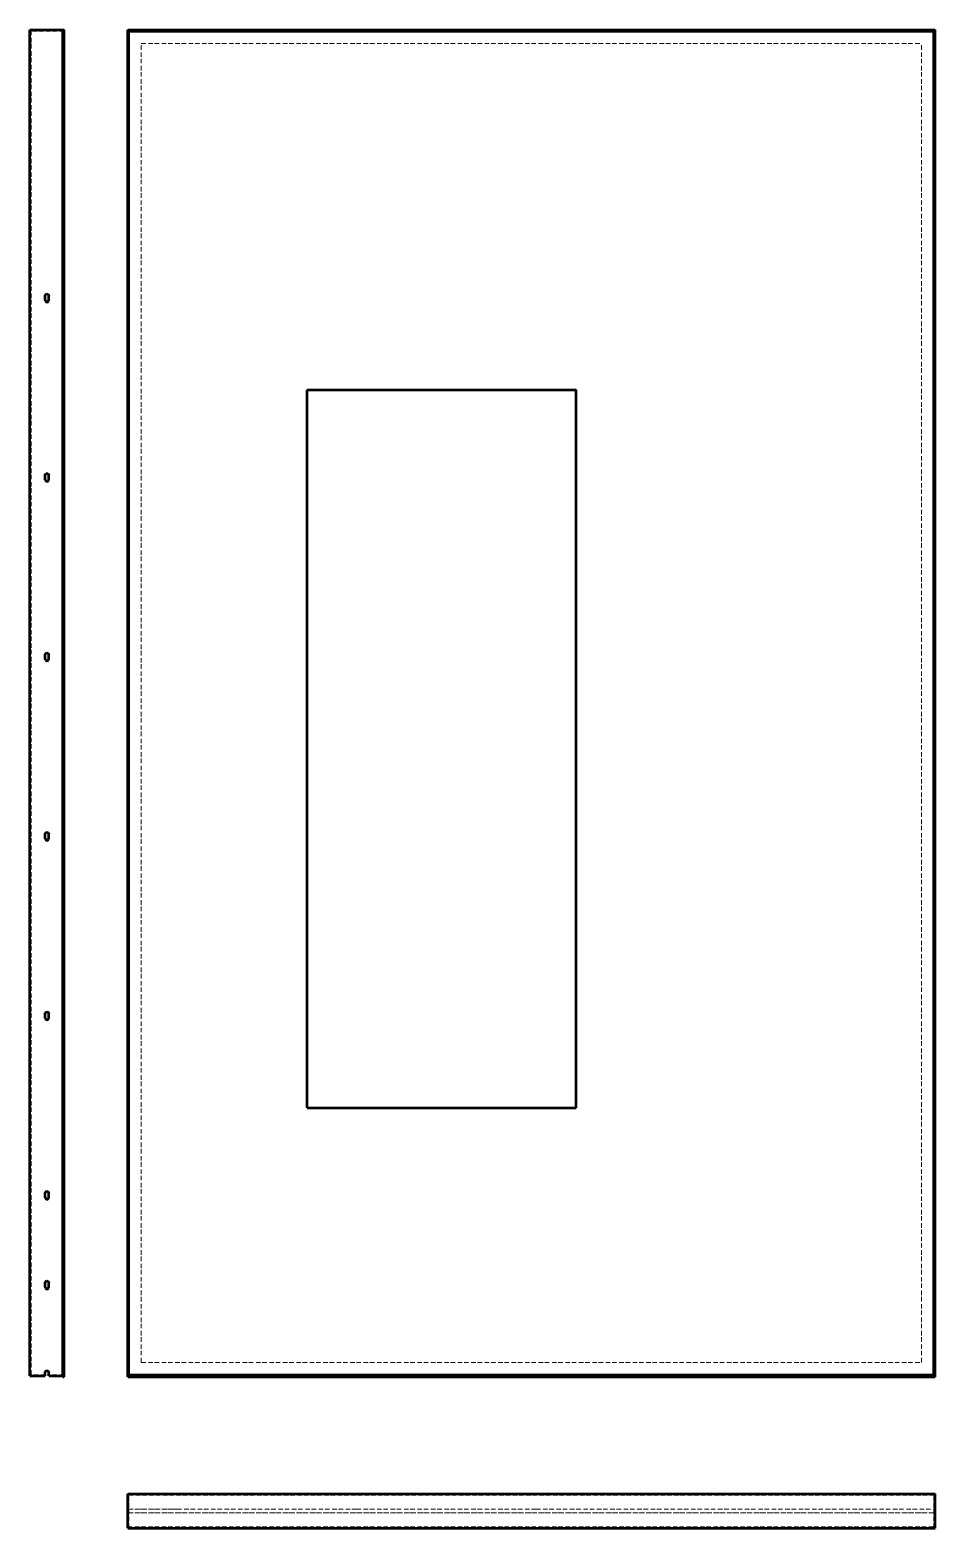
# Model space of a CAD drawing. Header units: millimetres. Extents: x -559 to 450, y -19 to 1651.
import ezdxf

# ---------------------------------------------------------------- set-up
doc = ezdxf.new("R2010")
doc.units = ezdxf.units.MM
doc.linetypes.add('Hidden', pattern=[15, 5, -3, 5, -2])
for name, color, linetype, lineweight in [('Default', 7, 'Continuous', 50), ('Edges', 7, 'Hidden', 15), ('HiddenEdges', 2, 'Hidden', 15), ('HiddenSilhouettes', 2, 'Hidden', 15), ('Silhouettes', 7, 'Continuous', 50)]:
    doc.layers.add(name, color=color, linetype=linetype, lineweight=lineweight)

# ---------------------------------------------------------------- blocks, each defined once
blk = doc.blocks.new('Top')
at = {"layer": 'Edges'}
for points in [[(450, 1.7, 0)], [(450, -1, 0)]]:
    blk.add_polyline3d(points, close=True, dxfattribs=at)
at = {"layer": 'HiddenEdges'}
for points in [[(-448.8, -19, 0), (-448.8, 17.8, 0)], [(-448.8, 17.8, 0), (448.8, 17.8, 0)], [(-435, 17.8, 0), (-435, 19, 0)], [(435, 17.8, 0), (435, 19, 0)], [(448.8, -19, 0), (448.8, 17.8, 0)], [(-450, 2, 0), (-400, 2, 0)], [(-450, 1.7, 0), (-448.8, 1.7, 0)], [(-450, 1, 0), (-448.8, 1, 0)], [(5, 2, 0), (450, 2, 0)], [(448.8, 1.7, 0), (450, 1.7, 0)], [(448.8, 1, 0), (450, 1, 0)], [(-450, 0, 0), (-448.8, 0, 0)], [(-450, -1, 0), (-448.8, -1, 0)], [(-450, -1.7, 0), (-448.8, -1.7, 0)], [(-448.8, -2, 0), (448.8, -2, 0)], [(448.8, 0, 0), (450, 0, 0)], [(448.8, -1, 0), (450, -1, 0)], [(448.8, -1.7, 0), (450, -1.7, 0)], [(-250, -19, 0), (-250, -17.8, 0)], [(50, -19, 0), (50, -17.8, 0)]]:
    blk.add_polyline3d(points, dxfattribs=at)
at = {"layer": 'HiddenSilhouettes'}
for points in [[(-450, 2, 0), (-448.8, 2, 0)], [(-448.8, 2, 0), (-400, 2, 0)], [(-400, 2, 0), (-395, 2, 0)], [(-395, 2, 0), (-200, 2, 0)], [(-200, 2, 0), (-195, 2, 0)], [(-195, 2, 0), (0, 2, 0)], [(0, 2, 0), (5, 2, 0)], [(5, 2, 0), (448.8, 2, 0)], [(448.8, 2, 0), (450, 2, 0)], [(-450, -2, 0), (-448.8, -2, 0)], [(-450, -2, 0), (450, -2, 0)], [(448.8, -2, 0), (450, -2, 0)], [(-450, -17.8, 0), (450, -17.8, 0)]]:
    blk.add_polyline3d(points, dxfattribs=at)
at = {"layer": 'Silhouettes'}
for points in [[(-450, -19, 0), (-450, 19, 0)], [(-450, 19, 0), (450, 19, 0)], [(450, -19, 0), (450, 19, 0)], [(-450, -19, 0), (450, -19, 0)]]:
    blk.add_polyline3d(points, dxfattribs=at)
for points in [[(450, 2, 0)], [(450, -2, 0)], [(450, -2, 0)], [(450, -17.8, 0)]]:
    blk.add_polyline3d(points, close=True, dxfattribs=at)
blk = doc.blocks.new('Front')
at = {"layer": 'Edges'}
for points in [[(450, 456.1, 0)], [(450, 248.4, 0)], [(450, 48.4, 0)], [(450, -151.6, 0)], [(450, -343.9, 0)], [(450, -644.6, 0)]]:
    blk.add_polyline3d(points, close=True, dxfattribs=at)
at = {"layer": 'HiddenEdges'}
for points in [[(-450, 456.1, 0), (-448.8, 456.1, 0)], [(448.8, 456.1, 0), (450, 456.1, 0)], [(-450, 447.7, 0), (-448.8, 447.7, 0)], [(448.8, 447.7, 0), (450, 447.7, 0)], [(-450, 256.1, 0), (-448.8, 256.1, 0)], [(-450, 255.4, 0), (-448.8, 255.4, 0)], [(448.8, 256.1, 0), (450, 256.1, 0)], [(448.8, 255.4, 0), (450, 255.4, 0)], [(-450, 248.4, 0), (-448.8, 248.4, 0)], [(-450, 247.7, 0), (-448.8, 247.7, 0)], [(448.8, 248.4, 0), (450, 248.4, 0)], [(448.8, 247.7, 0), (450, 247.7, 0)], [(-450, 56.1, 0), (-448.8, 56.1, 0)], [(-450, 55.4, 0), (-448.8, 55.4, 0)], [(448.8, 56.1, 0), (450, 56.1, 0)], [(448.8, 55.4, 0), (450, 55.4, 0)], [(-450, 48.4, 0), (-448.8, 48.4, 0)], [(-450, 47.7, 0), (-448.8, 47.7, 0)], [(448.8, 48.4, 0), (450, 48.4, 0)], [(448.8, 47.7, 0), (450, 47.7, 0)], [(-450, -143.9, 0), (-448.8, -143.9, 0)], [(-450, -144.6, 0), (-448.8, -144.6, 0)], [(448.8, -143.9, 0), (450, -143.9, 0)], [(448.8, -144.6, 0), (450, -144.6, 0)], [(-450, -151.6, 0), (-448.8, -151.6, 0)], [(-450, -152.3, 0), (-448.8, -152.3, 0)], [(448.8, -151.6, 0), (450, -151.6, 0)], [(448.8, -152.3, 0), (450, -152.3, 0)], [(-450, -343.9, 0), (-448.8, -343.9, 0)], [(-450, -344.6, 0), (-448.8, -344.6, 0)], [(448.8, -343.9, 0), (450, -343.9, 0)], [(448.8, -344.6, 0), (450, -344.6, 0)], [(-450, -352.3, 0), (-448.8, -352.3, 0)], [(448.8, -352.3, 0), (450, -352.3, 0)], [(-450, -544.6, 0), (-448.8, -544.6, 0)], [(448.8, -544.6, 0), (450, -544.6, 0)], [(-450, -551.6, 0), (-448.8, -551.6, 0)], [(448.8, -551.6, 0), (450, -551.6, 0)], [(-450, -644.6, 0), (-448.8, -644.6, 0)], [(448.8, -644.6, 0), (450, -644.6, 0)], [(-450, -651.6, 0), (-448.8, -651.6, 0)], [(448.8, -651.6, 0), (450, -651.6, 0)], [(-450, -743.9, 0), (-448.8, -743.9, 0)], [(-450, -744.6, 0), (-448.8, -744.6, 0)], [(448.8, -743.9, 0), (450, -743.9, 0)], [(448.8, -744.6, 0), (450, -744.6, 0)]]:
    blk.add_polyline3d(points, dxfattribs=at)
at = {"layer": 'HiddenSilhouettes'}
for points in [[(-435, 735.6, 0), (435, 735.6, 0)], [(-435, -734.4, 0), (-435, 735.6, 0)], [(435, -734.4, 0), (435, 735.6, 0)], [(-450, 456.4, 0), (-448.8, 456.4, 0)], [(448.8, 456.4, 0), (450, 456.4, 0)], [(-450, 447.4, 0), (-448.8, 447.4, 0)], [(448.8, 447.4, 0), (450, 447.4, 0)], [(-450, 256.4, 0), (-448.8, 256.4, 0)], [(448.8, 256.4, 0), (450, 256.4, 0)], [(-450, 247.4, 0), (-448.8, 247.4, 0)], [(448.8, 247.4, 0), (450, 247.4, 0)], [(-450, 56.4, 0), (-448.8, 56.4, 0)], [(448.8, 56.4, 0), (450, 56.4, 0)], [(-450, 47.4, 0), (-448.8, 47.4, 0)], [(448.8, 47.4, 0), (450, 47.4, 0)], [(-450, -143.6, 0), (-448.8, -143.6, 0)], [(448.8, -143.6, 0), (450, -143.6, 0)], [(-450, -152.6, 0), (-448.8, -152.6, 0)], [(448.8, -152.6, 0), (450, -152.6, 0)], [(-450, -343.6, 0), (-448.8, -343.6, 0)], [(448.8, -343.6, 0), (450, -343.6, 0)], [(-450, -352.6, 0), (-448.8, -352.6, 0)], [(448.8, -352.6, 0), (450, -352.6, 0)], [(-450, -543.6, 0), (-448.8, -543.6, 0)], [(448.8, -543.6, 0), (450, -543.6, 0)], [(-450, -552.6, 0), (-448.8, -552.6, 0)], [(448.8, -552.6, 0), (450, -552.6, 0)], [(-450, -643.6, 0), (-448.8, -643.6, 0)], [(448.8, -643.6, 0), (450, -643.6, 0)], [(-450, -652.6, 0), (-448.8, -652.6, 0)], [(448.8, -652.6, 0), (450, -652.6, 0)], [(-435, -734.4, 0), (435, -734.4, 0)], [(-450, -743.6, 0), (-448.8, -743.6, 0)], [(448.8, -743.6, 0), (450, -743.6, 0)]]:
    blk.add_polyline3d(points, dxfattribs=at)
at = {"layer": 'Silhouettes'}
for points in [[(-450, 0, 0), (-450, 750.6, 0)], [(-450, 750.6, 0), (450, 750.6, 0)], [(-450, 749.4, 0), (450, 749.4, 0)], [(-448.8, -748.2, 0), (-448.8, 749.4, 0)], [(448.8, -748.2, 0), (448.8, 749.4, 0)], [(450, 0, 0), (450, 750.6, 0)], [(-250, -450.6, 0), (-250, 349.4, 0)], [(-250, 349.4, 0), (50, 349.4, 0)], [(50, -450.6, 0), (50, 349.4, 0)], [(-450, -750.6, 0), (-450, 0, 0)], [(450, -750.6, 0), (450, 0, 0)], [(-250, -450.6, 0), (50, -450.6, 0)], [(-450, -749.4, 0), (450, -749.4, 0)], [(-450, -750.6, 0), (450, -750.6, 0)], [(-448.8, -748.2, 0), (448.8, -748.2, 0)]]:
    blk.add_polyline3d(points, dxfattribs=at)
for points in [[(450, 456.4, 0)], [(450, 447.4, 0)], [(450, 256.4, 0)], [(450, 247.4, 0)], [(450, 56.4, 0)], [(450, 47.4, 0)], [(450, -143.6, 0)], [(450, -152.6, 0)], [(450, -343.6, 0)], [(450, -352.6, 0)], [(450, -543.6, 0)], [(450, -552.6, 0)], [(450, -643.6, 0)], [(450, -652.6, 0)], [(450, -743.6, 0)]]:
    blk.add_polyline3d(points, close=True, dxfattribs=at)
blk = doc.blocks.new('Left')
at = {"layer": 'HiddenEdges'}
for points in [[(-17.8, 735.6, 0), (-19, 735.6, 0)], [(19, 749.4, 0), (-17.8, 749.4, 0)], [(-17.8, -748.2, 0), (-17.8, 749.4, 0)], [(19, 349.4, 0), (17.8, 349.4, 0)], [(19, -450.6, 0), (17.8, -450.6, 0)], [(-17.8, -734.4, 0), (-19, -734.4, 0)], [(-2, -748.2, 0), (-17.8, -748.2, 0)], [(19, -748.2, 0), (2, -748.2, 0)]]:
    blk.add_polyline3d(points, dxfattribs=at)
at = {"layer": 'Silhouettes'}
for points in [[(-2, 454.4), (-1.7, 455.4)], [(-2, 449.4), (-2, 454.4)], [(-1.7, 455.4), (-1, 456.1)], [(-1, 456.1), (0, 456.4)], [(0, 456.4), (1, 456.1)], [(2, 449.4), (2, 454.4)], [(-1, 447.7), (0, 447.4)], [(0, 447.4), (1, 447.7)], [(1, 447.7), (1.7, 448.4)], [(1.7, 448.4), (2, 449.4)], [(-2, 249.4), (-2, 254.4)], [(-1.7, 255.4), (-1, 256.1)], [(1, 256.1), (1.7, 255.4)], [(1.7, 255.4), (2, 254.4)], [(2, 249.4), (2, 254.4)], [(-2, 249.4), (-1.7, 248.4)], [(-1.7, 248.4), (-1, 247.7)], [(0, 247.4), (1, 247.7)], [(1, 247.7), (1.7, 248.4)], [(1.7, 248.4), (2, 249.4)], [(-2, 49.4), (-2, 54.4)], [(-1.7, 55.4), (-1, 56.1)], [(1.7, 55.4), (2, 54.4)], [(2, 49.4), (2, 54.4)], [(-2, 49.4), (-1.7, 48.4)], [(-1.7, 48.4), (-1, 47.7)], [(-1, 47.7), (0, 47.4)], [(0, 47.4), (1, 47.7)], [(1, 47.7), (1.7, 48.4)], [(-2, -150.6), (-2, -145.6)], [(-1.7, -144.6), (-1, -143.9)], [(-1, -143.9), (0, -143.6)], [(0, -143.6), (1, -143.9)], [(1.7, -144.6), (2, -145.6)], [(2, -150.6), (2, -145.6)], [(-2, -150.6), (-1.7, -151.6)], [(-1, -152.3), (0, -152.6)], [(0, -152.6), (1, -152.3)], [(1, -152.3), (1.7, -151.6)], [(-2, -350.6), (-2, -345.6)], [(-2, -350.6), (-1.7, -351.6)], [(-1.7, -344.6), (-1, -343.9)], [(-1, -343.9), (0, -343.6)], [(0, -343.6), (1, -343.9)], [(1.7, -344.6), (2, -345.6)], [(2, -350.6), (2, -345.6)], [(-1, -352.3), (0, -352.6)], [(0, -352.6), (1, -352.3)], [(1, -352.3), (1.7, -351.6)], [(-2, -550.6), (-2, -545.6)], [(-2, -550.6), (-1.7, -551.6)], [(1.7, -544.6), (2, -545.6)], [(2, -550.6), (2, -545.6)], [(-1, -552.3), (0, -552.6)], [(0, -552.6), (1, -552.3)], [(-2, -650.6), (-2, -645.6)], [(-2, -650.6), (-1.7, -651.6)], [(-1, -643.9), (0, -643.6)], [(0, -643.6), (1, -643.9)], [(1.7, -644.6), (2, -645.6)], [(2, -650.6), (2, -645.6)], [(0, -652.6), (1, -652.3)], [(1, -652.3), (1.7, -651.6)], [(-2, -745.6), (-1.7, -744.6)], [(-1.7, -744.6), (-1, -743.9)], [(-1, -743.9), (0, -743.6)], [(0, -743.6), (1, -743.9)], [(2, -749.4), (2, -745.6)]]:
    blk.add_lwpolyline(points, dxfattribs=at)
for points in [[(-19, 750.6, 0), (19, 750.6, 0)], [(-19, -749.4, 0), (-19, 750.6, 0)], [(17.8, 749.4, 0), (19, 749.4, 0)], [(17.8, -750.6, 0), (17.8, 749.4, 0)], [(19, 0, 0), (19, 750.6, 0)], [(1, 456.1, 0), (1.7, 455.4, 0)], [(1.7, 455.4, 0), (2, 454.4, 0)], [(-2, 449.4, 0), (-1.7, 448.4, 0)], [(-1.7, 448.4, 0), (-1, 447.7, 0)], [(-2, 254.4, 0), (-1.7, 255.4, 0)], [(-1, 256.1, 0), (0, 256.4, 0)], [(0, 256.4, 0), (1, 256.1, 0)], [(-1, 247.7, 0), (0, 247.4, 0)], [(-2, 54.4, 0), (-1.7, 55.4, 0)], [(-1, 56.1, 0), (0, 56.4, 0)], [(0, 56.4, 0), (1, 56.1, 0)], [(1, 56.1, 0), (1.7, 55.4, 0)], [(1.7, 48.4, 0), (2, 49.4, 0)], [(19, -750.6, 0), (19, 0, 0)], [(-2, -145.6, 0), (-1.7, -144.6, 0)], [(1, -143.9, 0), (1.7, -144.6, 0)], [(-1.7, -151.6, 0), (-1, -152.3, 0)], [(1.7, -151.6, 0), (2, -150.6, 0)], [(-2, -345.6, 0), (-1.7, -344.6, 0)], [(1, -343.9, 0), (1.7, -344.6, 0)], [(1.7, -351.6, 0), (2, -350.6, 0)], [(-1.7, -351.6, 0), (-1, -352.3, 0)], [(-2, -545.6, 0), (-1.7, -544.6, 0)], [(-1.7, -544.6, 0), (-1, -543.9, 0)], [(-1, -543.9, 0), (0, -543.6, 0)], [(0, -543.6, 0), (1, -543.9, 0)], [(1, -543.9, 0), (1.7, -544.6, 0)], [(1.7, -551.6, 0), (2, -550.6, 0)], [(-1.7, -551.6, 0), (-1, -552.3, 0)], [(1, -552.3, 0), (1.7, -551.6, 0)], [(-2, -645.6, 0), (-1.7, -644.6, 0)], [(-1.7, -644.6, 0), (-1, -643.9, 0)], [(1, -643.9, 0), (1.7, -644.6, 0)], [(1.7, -651.6, 0), (2, -650.6, 0)], [(-1.7, -651.6, 0), (-1, -652.3, 0)], [(-1, -652.3, 0), (0, -652.6, 0)], [(-19, -749.4, 0), (-2, -749.4, 0)], [(-2, -749.4, 0), (-2, -745.6, 0)], [(1, -743.9, 0), (1.7, -744.6, 0)], [(1.7, -744.6, 0), (2, -745.6, 0)], [(2, -749.4, 0), (19, -749.4, 0)], [(17.8, -750.6, 0), (19, -750.6, 0)]]:
    blk.add_polyline3d(points, dxfattribs=at)

msp = doc.modelspace()

# ---------------------------------------------------------------- block references
at = {"layer": 'Default'}
for name, p in [('Left', (-540, 900)), ('Front', (0, 900)), ('Top', (0, 0))]:
    msp.add_blockref(name, p, dxfattribs=at)

doc.saveas('drawing.dxf')
